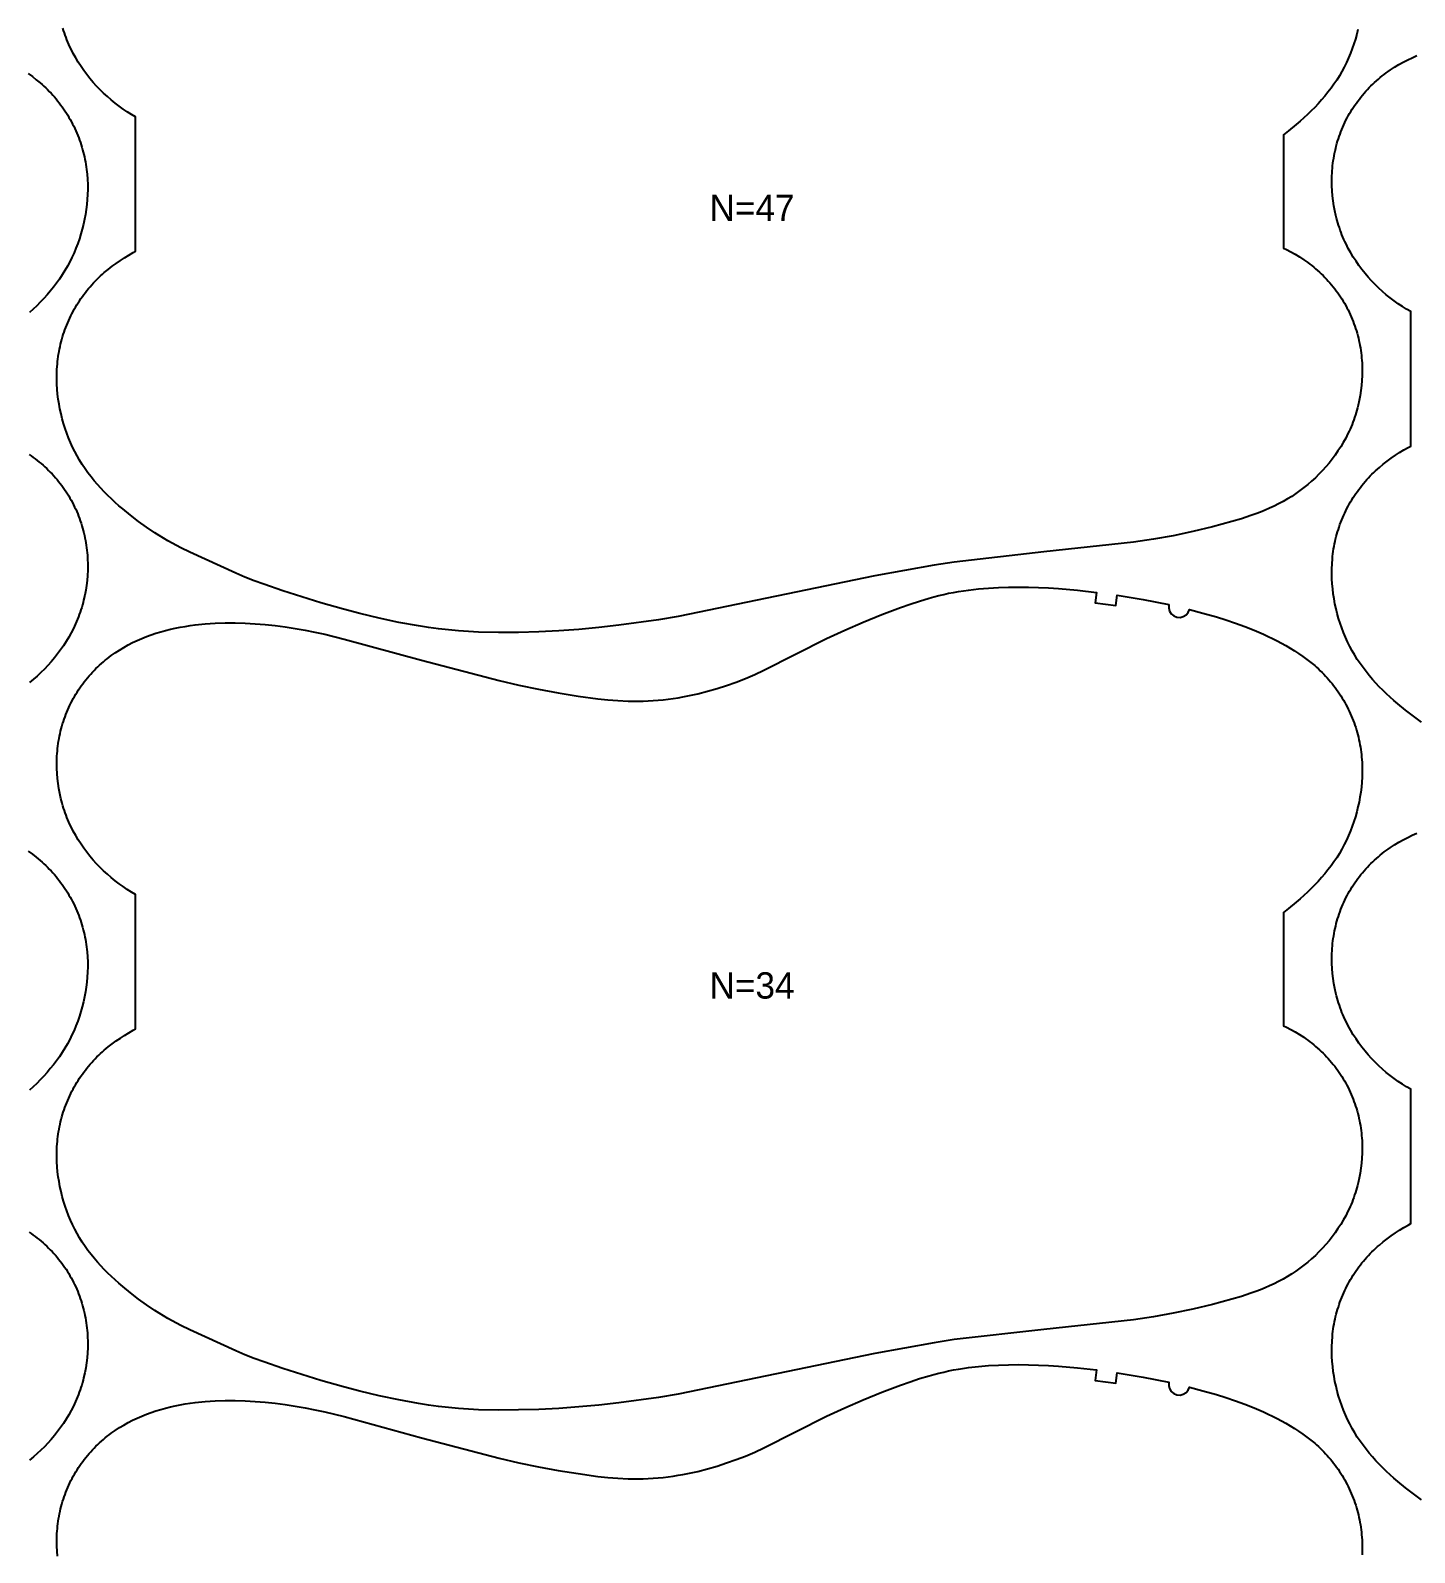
# Model space of a CAD drawing. Header units: inches. Extents: x 0 to 1954, y 0 to 1079.
# Drawn here: x 237.3 to 500.4, y 599.6 to 888.9 of the extents above; entities that cross this region are included whole.
import ezdxf

# ---------------------------------------------------------------- set-up
doc = ezdxf.new("R2010")
doc.units = ezdxf.units.IN

msp = doc.modelspace()

# ---------------------------------------------------------------- linework, layer by layer
at = {"layer": '1'}
for points in [[(489.6792, 889.1211), (489.4475, 888.1953), (489.188, 887.2765), (488.9012, 886.3656), (488.5875, 885.4634), (488.247, 884.571), (487.8795, 883.6894), (487.4851, 882.8199), (487.0637, 881.9637), (486.6153, 881.1218), (486.1398, 880.2955), (485.6372, 879.486), (485.1078, 878.694), (484.5529, 877.9196), (483.9743, 877.1622), (483.3734, 876.4216), (482.7521, 875.6972), (482.1119, 874.9889), (481.4545, 874.2961), (480.7816, 873.6185), (480.0947, 872.9557), (479.3947, 872.3071), (478.6822, 871.6724), (477.9581, 871.0509), (476.4778, 869.8458), (475.4894, 869.0919), (475.4894, 847.5475), (476.0608, 847.2737), (476.9074, 846.8338), (477.7394, 846.3661), (478.5554, 845.8706), (479.354, 845.3476), (479.7463, 845.0759), (480.1339, 844.7974), (480.5164, 844.5121), (480.8937, 844.22), (481.2656, 843.9213), (481.632, 843.6159), (481.9928, 843.3038), (482.3476, 842.9851), (482.6964, 842.6599), (483.039, 842.328), (483.3752, 841.9896), (483.7049, 841.6448), (484.028, 841.2938), (484.3444, 840.9366), (484.6539, 840.5735), (484.9564, 840.2045), (485.2518, 839.8297), (485.54, 839.4494), (485.8209, 839.0637), (486.0943, 838.6727), (486.3601, 838.2765), (486.6183, 837.8752), (486.8686, 837.4691), (487.111, 837.0582), (487.3454, 836.6428), (487.5716, 836.2228), (487.7895, 835.7985), (487.9991, 835.3701), (488.2004, 834.9377), (488.3933, 834.5014), (488.5778, 834.0615), (488.754, 833.6182), (488.9217, 833.1716), (489.081, 832.7218), (489.2318, 832.2692), (489.3742, 831.8137), (489.508, 831.3557), (489.6333, 830.8952), (489.7501, 830.4326), (489.8583, 829.9678), (489.958, 829.5012), (490.049, 829.0328), (490.1314, 828.5629), (490.2051, 828.0917), (490.2704, 827.6191), (490.327, 827.1455), (490.3752, 826.6709), (490.4149, 826.1955), (490.4461, 825.7195), (490.4689, 825.2429), (490.4834, 824.766), (490.4894, 824.2889), (490.4766, 823.3345), (490.4307, 822.381), (490.3519, 821.4296), (490.2406, 820.4814), (490.0966, 819.5376), (489.9202, 818.5996), (489.7113, 817.6683), (489.5947, 817.2057), (489.4699, 816.7452), (489.3371, 816.2871), (489.1962, 815.8314), (489.0472, 815.3784), (488.8902, 814.9282), (488.725, 814.4809), (488.5518, 814.0367), (488.3706, 813.5957), (488.1814, 813.1581), (487.9844, 812.7238), (487.7797, 812.2932), (487.3477, 811.4427), (486.8864, 810.6075), (486.3969, 809.7882), (485.8801, 808.9856), (485.3369, 808.2005), (484.7685, 807.4335), (484.1758, 806.6855), (483.5594, 805.9569), (482.9203, 805.2484), (482.259, 804.5605), (481.5764, 803.8939), (480.8731, 803.249), (480.1499, 802.6264), (479.4076, 802.0267), (478.6468, 801.4505), (477.8686, 800.8979), (477.0739, 800.3692), (476.2636, 799.8647), (475.4386, 799.3846), (474.6001, 798.9291), (473.7488, 798.4984), (472.8858, 798.0928), (472.0121, 797.7121), (471.1287, 797.3544), (470.2368, 797.0174), (469.3376, 796.6989), (467.5218, 796.1079), (465.6906, 795.5632), (462.0059, 794.5632), (458.2956, 793.6718), (454.5597, 792.8886), (450.801, 792.2236), (447.0237, 791.6798), (429.9483, 789.8216), (412.882, 787.882), (409.1112, 787.2941), (397.8452, 785.2457), (360.4626, 777.5301), (356.6968, 776.9084), (349.1344, 775.8632), (345.3416, 775.4356), (341.5404, 775.0897), (337.7327, 774.8236), (333.9207, 774.6327), (330.1054, 774.5181), (326.288, 774.488), (322.4723, 774.5729), (320.5664, 774.669), (318.6629, 774.8037), (316.7626, 774.9776), (314.8664, 775.1914), (312.9751, 775.4454), (311.089, 775.7369), (307.3332, 776.4193), (303.6, 777.2142), (299.8883, 778.1042), (296.8075, 778.9095), (292.5272, 780.1244), (285.2492, 782.4277), (281.6393, 783.6718), (279.8488, 784.3317), (278.0726, 785.0272), (276.3131, 785.7628), (267.63, 789.7278), (265.919, 790.5721), (264.2338, 791.464), (263.4036, 791.9325), (262.5821, 792.4164), (260.9647, 793.4278), (259.3808, 794.4927), (257.8297, 795.6061), (256.3116, 796.7641), (254.8313, 797.9692), (254.1072, 798.5907), (253.3948, 799.2254), (252.6947, 799.874), (252.0078, 800.5368), (251.3349, 801.2144), (250.6775, 801.9072), (250.0373, 802.6155), (249.416, 803.3399), (248.8152, 804.0805), (248.2365, 804.8379), (247.6816, 805.6123), (247.1522, 806.4043), (246.6496, 807.2138), (246.1742, 808.0401), (245.7257, 808.882), (245.3043, 809.7382), (244.9099, 810.6077), (244.5425, 811.4893), (244.2019, 812.3817), (243.8882, 813.2839), (243.6015, 814.1948), (243.342, 815.1136), (243.1102, 816.0394), (242.9065, 816.9717), (242.7315, 817.9095), (242.5854, 818.8522), (242.4688, 819.7991), (242.382, 820.7493), (242.3256, 821.7021), (242.3, 822.6564), (242.3058, 823.6109), (242.3436, 824.5645), (242.414, 825.516), (242.4615, 825.9906), (242.5174, 826.4642), (242.5817, 826.9367), (242.6544, 827.4079), (242.7358, 827.8777), (242.8257, 828.3459), (242.9243, 828.8124), (243.0315, 829.277), (243.1473, 829.7396), (243.2716, 830.2), (243.4043, 830.6582), (243.5455, 831.1138), (243.6949, 831.5669), (243.8526, 832.0172), (244.0185, 832.4646), (244.1925, 832.9089), (244.3747, 833.3501), (244.5648, 833.7879), (244.7629, 834.2222), (244.9689, 834.6528), (245.1827, 835.0797), (245.4043, 835.5026), (245.6336, 835.9215), (245.8705, 836.3361), (246.115, 836.7463), (246.3669, 837.1519), (246.6262, 837.5528), (246.8928, 837.9489), (247.1666, 838.3399), (247.4475, 838.7257), (247.7355, 839.1062), (248.0305, 839.4812), (248.3323, 839.8505), (248.6409, 840.2141), (248.9563, 840.5716), (249.2782, 840.923), (249.6067, 841.2681), (249.9417, 841.6068), (250.283, 841.939), (250.6305, 842.2646), (250.9838, 842.5839), (251.3429, 842.897), (252.0769, 843.5051), (252.8306, 844.0898), (253.6022, 844.6521), (254.3897, 845.1932), (255.1911, 845.7141), (256.0045, 846.2156), (256.8282, 846.6989), (257.3, 846.9625), (257.3, 872.4958), (256.5259, 872.9464), (255.7156, 873.4509), (254.9208, 873.9796), (254.1426, 874.5322), (253.3818, 875.1084), (252.6395, 875.7081), (251.9163, 876.3307), (251.213, 876.9756), (250.5304, 877.6422), (249.8691, 878.3301), (249.23, 879.0386), (248.6137, 879.7672), (248.0209, 880.5152), (247.4525, 881.2822), (246.9094, 882.0673), (246.3925, 882.8699), (245.903, 883.6892), (245.4417, 884.5244), (245.0098, 885.3749), (244.8051, 885.8055), (244.608, 886.2398), (244.4189, 886.6774), (244.2376, 887.1184), (244.0644, 887.5626), (243.8992, 888.0099), (243.7422, 888.4601), (243.5932, 888.9131), (243.4523, 889.3688)], [(501.7808, 757.4647), (500.2297, 758.5781), (498.7116, 759.7361), (497.2313, 760.9412), (496.5072, 761.5627), (495.7948, 762.1974), (495.0947, 762.846), (494.4078, 763.5088), (493.7349, 764.1864), (493.0775, 764.8792), (492.4373, 765.5875), (491.816, 766.3119), (491.2152, 767.0525), (490.6365, 767.8099), (490.0816, 768.5843), (489.5522, 769.3763), (489.0496, 770.1858), (488.5742, 771.0121), (488.1257, 771.854), (487.7043, 772.7102), (487.3099, 773.5797), (486.9425, 774.4613), (486.6019, 775.3537), (486.2882, 776.2559), (486.0015, 777.1668), (485.742, 778.0856), (485.5102, 779.0114), (485.3065, 779.9437), (485.1315, 780.8815), (484.9854, 781.8242), (484.8688, 782.7711), (484.782, 783.7213), (484.7256, 784.6741), (484.7, 785.6284), (484.7058, 786.5829), (484.7436, 787.5365), (484.814, 788.488), (484.8615, 788.9626), (484.9174, 789.4362), (484.9817, 789.9087), (485.0544, 790.3799), (485.1358, 790.8497), (485.2257, 791.3179), (485.3243, 791.7844), (485.4315, 792.249), (485.5473, 792.7116), (485.6716, 793.172), (485.8043, 793.6302), (485.9455, 794.0858), (486.0949, 794.5389), (486.2526, 794.9892), (486.4185, 795.4366), (486.5925, 795.8809), (486.7747, 796.3221), (486.9648, 796.7599), (487.1629, 797.1942), (487.3689, 797.6248), (487.5827, 798.0517), (487.8043, 798.4746), (488.0336, 798.8935), (488.2705, 799.3081), (488.515, 799.7183), (488.7669, 800.1239), (489.0262, 800.5248), (489.2928, 800.9209), (489.5666, 801.3119), (489.8475, 801.6977), (490.1355, 802.0782), (490.4305, 802.4532), (490.7323, 802.8225), (491.0409, 803.1861), (491.3563, 803.5436), (491.6782, 803.895), (492.0067, 804.2401), (492.3417, 804.5788), (492.683, 804.911), (493.0305, 805.2366), (493.3838, 805.5559), (493.7429, 805.869), (494.4769, 806.4771), (495.2306, 807.0618), (496.0022, 807.6241), (496.7897, 808.1652), (497.5911, 808.6861), (498.4045, 809.1876), (499.2282, 809.6709), (499.7, 809.9345), (499.7, 835.4678), (498.9259, 835.9184), (498.1156, 836.4229), (497.3208, 836.9516), (496.5426, 837.5042), (495.7818, 838.0804), (495.0395, 838.6801), (494.3163, 839.3027), (493.613, 839.9476), (492.9304, 840.6142), (492.2691, 841.3021), (491.63, 842.0106), (491.0137, 842.7392), (490.4209, 843.4872), (489.8525, 844.2542), (489.3094, 845.0393), (488.7925, 845.8419), (488.303, 846.6612), (487.8417, 847.4964), (487.4098, 848.3469), (487.2051, 848.7775), (487.008, 849.2118), (486.8189, 849.6494), (486.6376, 850.0904), (486.4644, 850.5346), (486.2992, 850.9819), (486.1422, 851.4321), (485.9932, 851.8851), (485.8523, 852.3408), (485.7195, 852.7989), (485.5948, 853.2594), (485.4781, 853.722), (485.2692, 854.6533), (485.0928, 855.5913), (484.9489, 856.5351), (484.8375, 857.4833), (484.7587, 858.4347), (484.7128, 859.3882), (484.7, 860.3426), (484.7061, 860.8197), (484.7205, 861.2966), (484.7433, 861.7732), (484.7745, 862.2492), (484.8142, 862.7246), (484.8624, 863.1992), (484.9191, 863.6728), (484.9843, 864.1454), (485.0581, 864.6166), (485.1405, 865.0865), (485.2315, 865.5549), (485.3311, 866.0215), (485.4393, 866.4863), (485.5561, 866.9489), (485.6814, 867.4094), (485.8152, 867.8674), (485.9576, 868.3229), (486.1084, 868.7755), (486.2677, 869.2253), (486.4354, 869.6719), (486.6116, 870.1152), (486.7961, 870.5551), (486.9891, 870.9914), (487.1903, 871.4238), (487.3999, 871.8522), (487.6178, 872.2765), (487.844, 872.6965), (488.0784, 873.1119), (488.3208, 873.5228), (488.5711, 873.9289), (488.8293, 874.3301), (489.0951, 874.7264), (489.3685, 875.1174), (489.6494, 875.5031), (489.9376, 875.8834), (490.233, 876.2582), (490.5355, 876.6272), (490.845, 876.9903), (491.1614, 877.3475), (491.4845, 877.6985), (491.8142, 878.0433), (492.1504, 878.3817), (492.493, 878.7136), (492.8418, 879.0388), (493.1967, 879.3575), (493.5574, 879.6696), (493.9238, 879.975), (494.2957, 880.2737), (494.6731, 880.5658), (495.0556, 880.8511), (495.4431, 881.1296), (495.8354, 881.4013), (496.6341, 881.9243), (497.45, 882.4198), (498.282, 882.8875), (499.1287, 883.3274), (499.9889, 883.7397), (500.8617, 884.1246)], [(236.8872, 880.7058), (237.6588, 880.1435), (238.4125, 879.5588), (239.1466, 878.9507), (239.5056, 878.6376), (239.8589, 878.3183), (240.2064, 877.9927), (240.5477, 877.6605), (240.8827, 877.3218), (241.2112, 876.9767), (241.5332, 876.6253), (241.8485, 876.2678), (242.1571, 875.9042), (242.4589, 875.5349), (242.7539, 875.1599), (243.0419, 874.7794), (243.3228, 874.3936), (243.5966, 874.0026), (243.8632, 873.6065), (244.1225, 873.2056), (244.3745, 872.8), (244.6189, 872.3898), (244.8559, 871.9752), (245.0852, 871.5563), (245.3067, 871.1334), (245.5206, 870.7065), (245.7265, 870.2759), (245.9246, 869.8416), (246.1148, 869.4038), (246.2969, 868.9626), (246.4709, 868.5183), (246.6368, 868.0709), (246.7945, 867.6206), (246.944, 867.1675), (247.0851, 866.7119), (247.2178, 866.2537), (247.3421, 865.7933), (247.4579, 865.3307), (247.5651, 864.8661), (247.6637, 864.3996), (247.7537, 863.9314), (247.835, 863.4616), (247.9077, 862.9904), (247.972, 862.5179), (248.0279, 862.0443), (248.0754, 861.5697), (248.1458, 860.6182), (248.1836, 859.6646), (248.1894, 858.7101), (248.1638, 857.7558), (248.1074, 856.803), (248.0206, 855.8528), (247.904, 854.9059), (247.7579, 853.9632), (247.5829, 853.0254), (247.3792, 852.0931), (247.1475, 851.1673), (246.888, 850.2485), (246.6012, 849.3376), (246.2875, 848.4354), (245.947, 847.543), (245.5795, 846.6614), (245.1851, 845.7919), (244.7637, 844.9357), (244.3153, 844.0938), (243.8398, 843.2675), (243.3372, 842.458), (242.8078, 841.666), (242.2529, 840.8916), (241.6743, 840.1342), (241.0734, 839.3936), (240.4521, 838.6692), (239.8119, 837.9609), (239.1545, 837.2681), (238.4816, 836.5905), (237.7947, 835.9277), (237.0947, 835.2791)], [(237.054, 808.3196), (237.4463, 808.0479), (237.8339, 807.7694), (238.2164, 807.4841), (238.5937, 807.192), (238.9656, 806.8933), (239.332, 806.5879), (239.6928, 806.2758), (240.0476, 805.9571), (240.3964, 805.6319), (240.739, 805.3), (241.0752, 804.9616), (241.4049, 804.6168), (241.728, 804.2658), (242.0444, 803.9086), (242.3539, 803.5455), (242.6564, 803.1765), (242.9518, 802.8017), (243.24, 802.4214), (243.5209, 802.0357), (243.7943, 801.6447), (244.0601, 801.2485), (244.3183, 800.8472), (244.5686, 800.4411), (244.811, 800.0302), (245.0454, 799.6148), (245.2716, 799.1948), (245.4895, 798.7705), (245.6991, 798.3421), (245.9004, 797.9097), (246.0933, 797.4734), (246.2778, 797.0335), (246.454, 796.5902), (246.6217, 796.1436), (246.781, 795.6938), (246.9318, 795.2412), (247.0742, 794.7857), (247.208, 794.3277), (247.3333, 793.8672), (247.4501, 793.4046), (247.5583, 792.9398), (247.658, 792.4732), (247.749, 792.0048), (247.8314, 791.5349), (247.9051, 791.0637), (247.9704, 790.5911), (248.027, 790.1175), (248.0752, 789.6429), (248.1149, 789.1675), (248.1461, 788.6915), (248.1689, 788.2149), (248.1834, 787.738), (248.1894, 787.2609), (248.1766, 786.3065), (248.1307, 785.353), (248.0519, 784.4016), (247.9406, 783.4534), (247.7966, 782.5096), (247.6202, 781.5716), (247.4113, 780.6403), (247.2947, 780.1777), (247.1699, 779.7172), (247.0371, 779.2591), (246.8962, 778.8034), (246.7472, 778.3504), (246.5902, 777.9002), (246.425, 777.4529), (246.2518, 777.0087), (246.0706, 776.5677), (245.8814, 776.1301), (245.6844, 775.6958), (245.4797, 775.2652), (245.0477, 774.4147), (244.5864, 773.5795), (244.0969, 772.7602), (243.5801, 771.9576), (243.0369, 771.1725), (242.4685, 770.4055), (241.8758, 769.6575), (241.2594, 768.9289), (240.6203, 768.2204), (239.959, 767.5325), (239.2764, 766.8659), (238.5731, 766.221), (237.8499, 765.5984), (237.1076, 764.9987)], [(501.7808, 609.6727), (500.2297, 610.7861), (498.7116, 611.9441), (497.2313, 613.1492), (496.5072, 613.7707), (495.7948, 614.4054), (495.0947, 615.054), (494.4078, 615.7168), (493.7349, 616.3944), (493.0775, 617.0872), (492.4373, 617.7955), (491.816, 618.5199), (491.2152, 619.2605), (490.6365, 620.0179), (490.0816, 620.7923), (489.5522, 621.5843), (489.0496, 622.3938), (488.5742, 623.2201), (488.1257, 624.062), (487.7043, 624.9182), (487.3099, 625.7877), (486.9425, 626.6693), (486.6019, 627.5617), (486.2882, 628.4639), (486.0015, 629.3748), (485.742, 630.2936), (485.5102, 631.2194), (485.3065, 632.1517), (485.1315, 633.0895), (484.9854, 634.0322), (484.8688, 634.9791), (484.782, 635.9293), (484.7256, 636.8821), (484.7, 637.8364), (484.7058, 638.7909), (484.7436, 639.7445), (484.814, 640.696), (484.8615, 641.1706), (484.9174, 641.6442), (484.9817, 642.1167), (485.0544, 642.5879), (485.1358, 643.0577), (485.2257, 643.5259), (485.3243, 643.9924), (485.4315, 644.457), (485.5473, 644.9196), (485.6716, 645.38), (485.8043, 645.8382), (485.9455, 646.2938), (486.0949, 646.7469), (486.2526, 647.1972), (486.4185, 647.6446), (486.5925, 648.0889), (486.7747, 648.5301), (486.9648, 648.9679), (487.1629, 649.4022), (487.3689, 649.8328), (487.5827, 650.2597), (487.8043, 650.6826), (488.0336, 651.1015), (488.2705, 651.5161), (488.515, 651.9263), (488.7669, 652.3319), (489.0262, 652.7328), (489.2928, 653.1289), (489.5666, 653.5199), (489.8475, 653.9057), (490.1355, 654.2862), (490.4305, 654.6612), (490.7323, 655.0305), (491.0409, 655.3941), (491.3563, 655.7516), (491.6782, 656.103), (492.0067, 656.4481), (492.3417, 656.7868), (492.683, 657.119), (493.0305, 657.4446), (493.3838, 657.7639), (493.7429, 658.077), (494.4769, 658.6851), (495.2306, 659.2698), (496.0022, 659.8321), (496.7897, 660.3732), (497.5911, 660.8941), (498.4045, 661.3956), (499.2282, 661.8789), (499.7, 662.1425), (499.7, 687.6758), (498.9259, 688.1264), (498.1156, 688.6309), (497.3208, 689.1596), (496.5426, 689.7122), (495.7818, 690.2884), (495.0395, 690.8881), (494.3163, 691.5107), (493.613, 692.1556), (492.9304, 692.8222), (492.2691, 693.5101), (491.63, 694.2186), (491.0137, 694.9472), (490.4209, 695.6952), (489.8525, 696.4622), (489.3094, 697.2473), (488.7925, 698.0499), (488.303, 698.8692), (487.8417, 699.7044), (487.4098, 700.5549), (487.2051, 700.9855), (487.008, 701.4198), (486.8189, 701.8574), (486.6376, 702.2984), (486.4644, 702.7426), (486.2992, 703.1899), (486.1422, 703.6401), (485.9932, 704.0931), (485.8523, 704.5488), (485.7195, 705.0069), (485.5948, 705.4674), (485.4781, 705.93), (485.2692, 706.8613), (485.0928, 707.7993), (484.9489, 708.7431), (484.8375, 709.6913), (484.7587, 710.6427), (484.7128, 711.5962), (484.7, 712.5506), (484.7061, 713.0277), (484.7205, 713.5046), (484.7433, 713.9812), (484.7745, 714.4572), (484.8142, 714.9326), (484.8624, 715.4072), (484.9191, 715.8808), (484.9843, 716.3534), (485.0581, 716.8246), (485.1405, 717.2945), (485.2315, 717.7629), (485.3311, 718.2295), (485.4393, 718.6943), (485.5561, 719.1569), (485.6814, 719.6174), (485.8152, 720.0754), (485.9576, 720.5309), (486.1084, 720.9835), (486.2677, 721.4333), (486.4354, 721.8799), (486.6116, 722.3232), (486.7961, 722.7631), (486.9891, 723.1994), (487.1903, 723.6318), (487.3999, 724.0602), (487.6178, 724.4845), (487.844, 724.9045), (488.0784, 725.3199), (488.3208, 725.7308), (488.5711, 726.1369), (488.8293, 726.5381), (489.0951, 726.9344), (489.3685, 727.3254), (489.6494, 727.7111), (489.9376, 728.0914), (490.233, 728.4662), (490.5355, 728.8352), (490.845, 729.1983), (491.1614, 729.5555), (491.4845, 729.9065), (491.8142, 730.2513), (492.1504, 730.5897), (492.493, 730.9216), (492.8418, 731.2468), (493.1967, 731.5655), (493.5574, 731.8776), (493.9238, 732.183), (494.2957, 732.4817), (494.6731, 732.7738), (495.0556, 733.0591), (495.4431, 733.3376), (495.8354, 733.6093), (496.6341, 734.1323), (497.45, 734.6278), (498.282, 735.0955), (499.1287, 735.5354), (499.9889, 735.9477), (500.8617, 736.3326)], [(236.8872, 732.9138), (237.6588, 732.3515), (238.4125, 731.7668), (239.1466, 731.1587), (239.5056, 730.8456), (239.8589, 730.5263), (240.2064, 730.2007), (240.5477, 729.8685), (240.8827, 729.5298), (241.2112, 729.1847), (241.5332, 728.8333), (241.8485, 728.4758), (242.1571, 728.1122), (242.4589, 727.7429), (242.7539, 727.3679), (243.0419, 726.9874), (243.3228, 726.6016), (243.5966, 726.2106), (243.8632, 725.8145), (244.1225, 725.4136), (244.3745, 725.008), (244.6189, 724.5978), (244.8559, 724.1832), (245.0852, 723.7643), (245.3067, 723.3414), (245.5206, 722.9145), (245.7265, 722.4839), (245.9246, 722.0496), (246.1148, 721.6118), (246.2969, 721.1706), (246.4709, 720.7263), (246.6368, 720.2789), (246.7945, 719.8286), (246.944, 719.3755), (247.0851, 718.9199), (247.2178, 718.4617), (247.3421, 718.0013), (247.4579, 717.5387), (247.5651, 717.0741), (247.6637, 716.6076), (247.7537, 716.1394), (247.835, 715.6696), (247.9077, 715.1984), (247.972, 714.7259), (248.0279, 714.2523), (248.0754, 713.7777), (248.1458, 712.8262), (248.1836, 711.8726), (248.1894, 710.9181), (248.1638, 709.9638), (248.1074, 709.011), (248.0206, 708.0608), (247.904, 707.1139), (247.7579, 706.1712), (247.5829, 705.2334), (247.3792, 704.3011), (247.1475, 703.3753), (246.888, 702.4565), (246.6012, 701.5456), (246.2875, 700.6434), (245.947, 699.751), (245.5795, 698.8694), (245.1851, 697.9999), (244.7637, 697.1437), (244.3153, 696.3018), (243.8398, 695.4755), (243.3372, 694.666), (242.8078, 693.874), (242.2529, 693.0996), (241.6743, 692.3422), (241.0734, 691.6016), (240.4521, 690.8772), (239.8119, 690.1689), (239.1545, 689.4761), (238.4816, 688.7985), (237.7947, 688.1357), (237.0947, 687.4871)], [(237.054, 660.5276), (237.4463, 660.2559), (237.8339, 659.9774), (238.2164, 659.6921), (238.5937, 659.4), (238.9656, 659.1013), (239.332, 658.7959), (239.6928, 658.4838), (240.0476, 658.1651), (240.3964, 657.8399), (240.739, 657.508), (241.0752, 657.1696), (241.4049, 656.8248), (241.728, 656.4738), (242.0444, 656.1166), (242.3539, 655.7535), (242.6564, 655.3845), (242.9518, 655.0097), (243.24, 654.6294), (243.5209, 654.2437), (243.7943, 653.8527), (244.0601, 653.4565), (244.3183, 653.0552), (244.5686, 652.6491), (244.811, 652.2382), (245.0454, 651.8228), (245.2716, 651.4028), (245.4895, 650.9785), (245.6991, 650.5501), (245.9004, 650.1177), (246.0933, 649.6814), (246.2778, 649.2415), (246.454, 648.7982), (246.6217, 648.3516), (246.781, 647.9018), (246.9318, 647.4492), (247.0742, 646.9937), (247.208, 646.5357), (247.3333, 646.0752), (247.4501, 645.6126), (247.5583, 645.1478), (247.658, 644.6812), (247.749, 644.2128), (247.8314, 643.7429), (247.9051, 643.2717), (247.9704, 642.7991), (248.027, 642.3255), (248.0752, 641.8509), (248.1149, 641.3755), (248.1461, 640.8995), (248.1689, 640.4229), (248.1834, 639.946), (248.1894, 639.4689), (248.1766, 638.5145), (248.1307, 637.561), (248.0519, 636.6096), (247.9406, 635.6614), (247.7966, 634.7176), (247.6202, 633.7796), (247.4113, 632.8483), (247.2947, 632.3857), (247.1699, 631.9252), (247.0371, 631.4671), (246.8962, 631.0114), (246.7472, 630.5584), (246.5902, 630.1082), (246.425, 629.6609), (246.2518, 629.2167), (246.0706, 628.7757), (245.8814, 628.3381), (245.6844, 627.9038), (245.4797, 627.4732), (245.0477, 626.6227), (244.5864, 625.7875), (244.0969, 624.9682), (243.5801, 624.1656), (243.0369, 623.3805), (242.4685, 622.6135), (241.8758, 621.8655), (241.2594, 621.1369), (240.6203, 620.4284), (239.959, 619.7405), (239.2764, 619.0739), (238.5731, 618.429), (237.8499, 617.8064), (237.1076, 617.2067)], [(242.4375, 598.9273), (242.3587, 599.8787), (242.3128, 600.8322), (242.3, 601.7866), (242.3061, 602.2637), (242.3205, 602.7406), (242.3433, 603.2172), (242.3745, 603.6932), (242.4142, 604.1686), (242.4624, 604.6432), (242.5191, 605.1168), (242.5843, 605.5894), (242.6581, 606.0606), (242.7405, 606.5305), (242.8315, 606.9989), (242.9311, 607.4655), (243.0393, 607.9303), (243.1561, 608.3929), (243.2814, 608.8534), (243.4152, 609.3114), (243.5576, 609.7669), (243.7084, 610.2195), (243.8677, 610.6693), (244.0354, 611.1159), (244.2116, 611.5592), (244.3961, 611.9991), (244.5891, 612.4354), (244.7903, 612.8678), (244.9999, 613.2962), (245.2178, 613.7205), (245.444, 614.1405), (245.6784, 614.5559), (245.9208, 614.9668), (246.1711, 615.3729), (246.4293, 615.7741), (246.6951, 616.1704), (246.9685, 616.5614), (247.2494, 616.9471), (247.5376, 617.3274), (247.833, 617.7022), (248.1355, 618.0712), (248.445, 618.4343), (248.7614, 618.7915), (249.0845, 619.1425), (249.4142, 619.4873), (249.7504, 619.8257), (250.093, 620.1576), (250.4418, 620.4828), (250.7967, 620.8015), (251.1574, 621.1136), (251.5238, 621.419), (251.8957, 621.7177), (252.2731, 622.0098), (252.6556, 622.2951), (253.0431, 622.5736), (253.4354, 622.8453), (254.2341, 623.3683), (255.05, 623.8638), (255.882, 624.3315), (256.7287, 624.7714), (257.5889, 625.1837), (258.4617, 625.5686), (259.346, 625.9266), (260.2407, 626.2578), (261.1448, 626.5627), (262.0572, 626.8416), (262.9769, 627.0948), (263.903, 627.3227), (264.8346, 627.5265), (265.7711, 627.7074), (266.7118, 627.8669), (267.6562, 628.006), (268.6035, 628.1262), (270.5042, 628.3148), (272.4092, 628.4414), (274.3165, 628.5086), (276.2246, 628.5174), (278.1318, 628.4691), (280.0368, 628.3652), (281.9388, 628.2095), (283.8367, 628.0063), (285.7299, 627.76), (287.6175, 627.4742), (289.4985, 627.1489), (291.3717, 626.7833), (293.2361, 626.3769), (296.939, 625.4539), (311.6666, 621.4271), (326.4332, 617.5453), (330.1564, 616.704), (333.8957, 615.9374), (337.6488, 615.2422), (341.4144, 614.6209), (345.1967, 614.1081), (347.0955, 613.9065), (348.9984, 613.7534), (350.9041, 613.6595), (351.8576, 613.638), (352.8112, 613.6354), (353.7647, 613.6526), (354.7179, 613.6895), (355.6703, 613.7458), (356.6215, 613.8212), (357.5712, 613.9152), (358.519, 614.0274), (359.4645, 614.1576), (360.4074, 614.3053), (361.3472, 614.4702), (362.2839, 614.6517), (364.1472, 615.0629), (365.9963, 615.5351), (367.8303, 616.0643), (369.6481, 616.6476), (371.4476, 617.2844), (373.2267, 617.9749), (374.9832, 618.7195), (376.7164, 619.5161), (388.631, 625.5596), (392.0963, 627.1591), (395.6038, 628.6655), (399.1419, 630.0964), (402.7131, 631.4446), (404.5133, 632.0816), (406.3255, 632.6822), (408.1521, 633.2336), (409.0715, 633.4871), (409.9953, 633.7235), (410.9237, 633.9418), (411.8563, 634.142), (412.7929, 634.3247), (413.7328, 634.4902), (415.6211, 634.7717), (417.5176, 634.9904), (419.4193, 635.1503), (421.3245, 635.2574), (423.2321, 635.3179), (425.1408, 635.338), (427.0494, 635.323), (428.9573, 635.2731), (430.8637, 635.1877), (432.768, 635.066), (436.3606, 634.7417), (439.9446, 634.3242), (439.6947, 632.3399), (443.6218, 631.8105), (443.9088, 633.7898), (448.836, 632.9452), (453.7463, 632.0076), (453.7463, 632.0076), (453.703, 631.3866), (453.8529, 630.7823), (454.1812, 630.2534), (454.6563, 629.8511), (455.2321, 629.6143), (455.8528, 629.5661), (456.4583, 629.7111), (456.9898, 630.0352), (457.3959, 630.5071), (457.6372, 631.081), (460.207, 630.3945), (462.761, 629.6497), (464.5823, 629.0777), (466.3914, 628.4686), (468.1848, 627.8165), (469.959, 627.1151), (471.7105, 626.3587), (472.5764, 625.9583), (473.4349, 625.5425), (474.2856, 625.1106), (475.1279, 624.6622), (475.9612, 624.1966), (476.7849, 623.7133), (477.5984, 623.2118), (478.3998, 622.6909), (479.1872, 622.1498), (479.9588, 621.5875), (480.7125, 621.0028), (481.4466, 620.3947), (481.8056, 620.0816), (482.1589, 619.7623), (482.5064, 619.4367), (482.8477, 619.1045), (483.1827, 618.7658), (483.5112, 618.4207), (483.8332, 618.0693), (484.1485, 617.7118), (484.4571, 617.3482), (484.7589, 616.9789), (485.0539, 616.6039), (485.3419, 616.2234), (485.6228, 615.8376), (485.8966, 615.4466), (486.1632, 615.0505), (486.4225, 614.6496), (486.6745, 614.244), (486.9189, 613.8338), (487.1559, 613.4192), (487.3852, 613.0003), (487.6067, 612.5774), (487.8206, 612.1505), (488.0265, 611.7199), (488.2246, 611.2856), (488.4148, 610.8478), (488.5969, 610.4066), (488.7709, 609.9623), (488.9368, 609.5149), (489.0945, 609.0646), (489.244, 608.6115), (489.3851, 608.1559), (489.5178, 607.6977), (489.6421, 607.2373), (489.7579, 606.7747), (489.8651, 606.3101), (489.9637, 605.8436), (490.0537, 605.3754), (490.135, 604.9056), (490.2077, 604.4344), (490.272, 603.9619), (490.3279, 603.4883), (490.3754, 603.0137), (490.4458, 602.0622), (490.4836, 601.1086), (490.4894, 600.1541), (490.4638, 599.1998)]]:
    msp.add_lwpolyline(points, dxfattribs=at)
msp.add_lwpolyline([(453.7463, 779.7996), (453.703, 779.1786), (453.8529, 778.5743), (454.1812, 778.0454), (454.6563, 777.6431), (455.2321, 777.4063), (455.8528, 777.3581), (456.4583, 777.5031), (456.9898, 777.8272), (457.3959, 778.2991), (457.6372, 778.873), (460.207, 778.1865), (462.761, 777.4417), (464.5823, 776.8697), (466.3914, 776.2606), (468.1848, 775.6085), (469.959, 774.9071), (471.7105, 774.1507), (472.5764, 773.7503), (473.4349, 773.3345), (474.2856, 772.9026), (475.1279, 772.4542), (475.9612, 771.9886), (476.7849, 771.5053), (477.5984, 771.0038), (478.3998, 770.4829), (479.1872, 769.9418), (479.9588, 769.3795), (480.7125, 768.7948), (481.4466, 768.1867), (481.8056, 767.8736), (482.1589, 767.5543), (482.5064, 767.2287), (482.8477, 766.8965), (483.1827, 766.5578), (483.5112, 766.2127), (483.8332, 765.8613), (484.1485, 765.5038), (484.4571, 765.1402), (484.7589, 764.7709), (485.0539, 764.3959), (485.3419, 764.0154), (485.6228, 763.6296), (485.8966, 763.2386), (486.1632, 762.8425), (486.4225, 762.4416), (486.6745, 762.036), (486.9189, 761.6258), (487.1559, 761.2112), (487.3852, 760.7923), (487.6067, 760.3694), (487.8206, 759.9425), (488.0265, 759.5119), (488.2246, 759.0776), (488.4148, 758.6398), (488.5969, 758.1986), (488.7709, 757.7543), (488.9368, 757.3069), (489.0945, 756.8566), (489.244, 756.4035), (489.3851, 755.9479), (489.5178, 755.4897), (489.6421, 755.0293), (489.7579, 754.5667), (489.8651, 754.1021), (489.9637, 753.6356), (490.0537, 753.1674), (490.135, 752.6976), (490.2077, 752.2264), (490.272, 751.7539), (490.3279, 751.2803), (490.3754, 750.8057), (490.4458, 749.8542), (490.4836, 748.9006), (490.4894, 747.9461), (490.4638, 746.9918), (490.4074, 746.039), (490.3206, 745.0888), (490.204, 744.1419), (490.0579, 743.1992), (489.8829, 742.2614), (489.6792, 741.3291), (489.4475, 740.4033), (489.188, 739.4845), (488.9012, 738.5736), (488.5875, 737.6714), (488.247, 736.779), (487.8795, 735.8974), (487.4851, 735.0279), (487.0637, 734.1717), (486.6153, 733.3298), (486.1398, 732.5035), (485.6372, 731.694), (485.1078, 730.902), (484.5529, 730.1276), (483.9743, 729.3702), (483.3734, 728.6296), (482.7521, 727.9052), (482.1119, 727.1969), (481.4545, 726.5041), (480.7816, 725.8265), (480.0947, 725.1637), (479.3947, 724.5151), (478.6822, 723.8804), (477.9581, 723.2589), (476.4778, 722.0538), (475.4894, 721.2999), (475.4894, 699.7555), (476.0608, 699.4817), (476.9074, 699.0418), (477.7394, 698.5741), (478.5554, 698.0786), (479.354, 697.5556), (479.7463, 697.2839), (480.1339, 697.0054), (480.5164, 696.7201), (480.8937, 696.428), (481.2656, 696.1293), (481.632, 695.8239), (481.9928, 695.5118), (482.3476, 695.1931), (482.6964, 694.8679), (483.039, 694.536), (483.3752, 694.1976), (483.7049, 693.8528), (484.028, 693.5018), (484.3444, 693.1446), (484.6539, 692.7815), (484.9564, 692.4125), (485.2518, 692.0377), (485.54, 691.6574), (485.8209, 691.2717), (486.0943, 690.8807), (486.3601, 690.4845), (486.6183, 690.0832), (486.8686, 689.6771), (487.111, 689.2662), (487.3454, 688.8508), (487.5716, 688.4308), (487.7895, 688.0065), (487.9991, 687.5781), (488.2004, 687.1457), (488.3933, 686.7094), (488.5778, 686.2695), (488.754, 685.8262), (488.9217, 685.3796), (489.081, 684.9298), (489.2318, 684.4772), (489.3742, 684.0217), (489.508, 683.5637), (489.6333, 683.1032), (489.7501, 682.6406), (489.8583, 682.1758), (489.958, 681.7092), (490.049, 681.2408), (490.1314, 680.7709), (490.2051, 680.2997), (490.2704, 679.8271), (490.327, 679.3535), (490.3752, 678.8789), (490.4149, 678.4035), (490.4461, 677.9275), (490.4689, 677.4509), (490.4834, 676.974), (490.4894, 676.4969), (490.4766, 675.5425), (490.4307, 674.589), (490.3519, 673.6376), (490.2406, 672.6894), (490.0966, 671.7456), (489.9202, 670.8076), (489.7113, 669.8763), (489.5947, 669.4137), (489.4699, 668.9532), (489.3371, 668.4951), (489.1962, 668.0394), (489.0472, 667.5864), (488.8902, 667.1362), (488.725, 666.6889), (488.5518, 666.2447), (488.3706, 665.8037), (488.1814, 665.3661), (487.9844, 664.9318), (487.7797, 664.5012), (487.3477, 663.6507), (486.8864, 662.8155), (486.3969, 661.9962), (485.8801, 661.1936), (485.3369, 660.4085), (484.7685, 659.6415), (484.1758, 658.8935), (483.5594, 658.1649), (482.9203, 657.4564), (482.259, 656.7685), (481.5764, 656.1019), (480.8731, 655.457), (480.1499, 654.8344), (479.4076, 654.2347), (478.6468, 653.6585), (477.8686, 653.1059), (477.0739, 652.5772), (476.2636, 652.0727), (475.4386, 651.5926), (474.6001, 651.1371), (473.7488, 650.7064), (472.8858, 650.3008), (472.0121, 649.9201), (471.1287, 649.5624), (470.2368, 649.2254), (469.3376, 648.9069), (467.5218, 648.3159), (465.6906, 647.7712), (462.0059, 646.7712), (458.2956, 645.8798), (454.5597, 645.0966), (450.801, 644.4316), (447.0237, 643.8878), (429.9483, 642.0296), (412.882, 640.09), (409.1112, 639.5021), (397.8452, 637.4537), (360.4626, 629.7381), (356.6968, 629.1164), (349.1344, 628.0712), (345.3416, 627.6436), (341.5404, 627.2977), (337.7327, 627.0316), (333.9207, 626.8407), (330.1054, 626.7261), (326.288, 626.696), (322.4723, 626.7809), (320.5664, 626.877), (318.6629, 627.0117), (316.7626, 627.1856), (314.8664, 627.3994), (312.9751, 627.6534), (311.089, 627.9449), (307.3332, 628.6273), (303.6, 629.4222), (299.8883, 630.3122), (296.8075, 631.1175), (292.5272, 632.3324), (285.2492, 634.6357), (281.6393, 635.8798), (279.8488, 636.5397), (278.0726, 637.2352), (276.3131, 637.9708), (267.63, 641.9358), (265.919, 642.7801), (264.2338, 643.672), (263.4036, 644.1405), (262.5821, 644.6244), (260.9647, 645.6358), (259.3808, 646.7007), (257.8297, 647.8141), (256.3116, 648.9721), (254.8313, 650.1772), (254.1072, 650.7987), (253.3948, 651.4334), (252.6947, 652.082), (252.0078, 652.7448), (251.3349, 653.4224), (250.6775, 654.1152), (250.0373, 654.8235), (249.416, 655.5479), (248.8152, 656.2885), (248.2365, 657.0459), (247.6816, 657.8203), (247.1522, 658.6123), (246.6496, 659.4218), (246.1742, 660.2481), (245.7257, 661.09), (245.3043, 661.9462), (244.9099, 662.8157), (244.5425, 663.6973), (244.2019, 664.5897), (243.8882, 665.4919), (243.6015, 666.4028), (243.342, 667.3216), (243.1102, 668.2474), (242.9065, 669.1797), (242.7315, 670.1175), (242.5854, 671.0602), (242.4688, 672.0071), (242.382, 672.9573), (242.3256, 673.9101), (242.3, 674.8644), (242.3058, 675.8189), (242.3436, 676.7725), (242.414, 677.724), (242.4615, 678.1986), (242.5174, 678.6722), (242.5817, 679.1447), (242.6544, 679.6159), (242.7358, 680.0857), (242.8257, 680.5539), (242.9243, 681.0204), (243.0315, 681.485), (243.1473, 681.9476), (243.2716, 682.408), (243.4043, 682.8662), (243.5455, 683.3218), (243.6949, 683.7749), (243.8526, 684.2252), (244.0185, 684.6726), (244.1925, 685.1169), (244.3747, 685.5581), (244.5648, 685.9959), (244.7629, 686.4302), (244.9689, 686.8608), (245.1827, 687.2877), (245.4043, 687.7106), (245.6336, 688.1295), (245.8705, 688.5441), (246.115, 688.9543), (246.3669, 689.3599), (246.6262, 689.7608), (246.8928, 690.1569), (247.1666, 690.5479), (247.4475, 690.9337), (247.7355, 691.3142), (248.0305, 691.6892), (248.3323, 692.0585), (248.6409, 692.4221), (248.9563, 692.7796), (249.2782, 693.131), (249.6067, 693.4761), (249.9417, 693.8148), (250.283, 694.147), (250.6305, 694.4726), (250.9838, 694.7919), (251.3429, 695.105), (252.0769, 695.7131), (252.8306, 696.2978), (253.6022, 696.8601), (254.3897, 697.4012), (255.1911, 697.9221), (256.0045, 698.4236), (256.8282, 698.9069), (257.3, 699.1705), (257.3, 724.7038), (256.5259, 725.1544), (255.7156, 725.6589), (254.9208, 726.1876), (254.1426, 726.7402), (253.3818, 727.3164), (252.6395, 727.9161), (251.9163, 728.5387), (251.213, 729.1836), (250.5304, 729.8502), (249.8691, 730.5381), (249.23, 731.2466), (248.6137, 731.9752), (248.0209, 732.7232), (247.4525, 733.4902), (246.9094, 734.2753), (246.3925, 735.0779), (245.903, 735.8972), (245.4417, 736.7324), (245.0098, 737.5829), (244.8051, 738.0135), (244.608, 738.4478), (244.4189, 738.8854), (244.2376, 739.3264), (244.0644, 739.7706), (243.8992, 740.2179), (243.7422, 740.6681), (243.5932, 741.1211), (243.4523, 741.5768), (243.3195, 742.0349), (243.1948, 742.4954), (243.0781, 742.958), (242.8692, 743.8893), (242.6928, 744.8273), (242.5489, 745.7711), (242.4375, 746.7193), (242.3587, 747.6707), (242.3128, 748.6242), (242.3, 749.5786), (242.3061, 750.0557), (242.3205, 750.5326), (242.3433, 751.0092), (242.3745, 751.4852), (242.4142, 751.9606), (242.4624, 752.4352), (242.5191, 752.9088), (242.5843, 753.3814), (242.6581, 753.8526), (242.7405, 754.3225), (242.8315, 754.7909), (242.9311, 755.2575), (243.0393, 755.7223), (243.1561, 756.1849), (243.2814, 756.6454), (243.4152, 757.1034), (243.5576, 757.5589), (243.7084, 758.0115), (243.8677, 758.4613), (244.0354, 758.9079), (244.2116, 759.3512), (244.3961, 759.7911), (244.5891, 760.2274), (244.7903, 760.6598), (244.9999, 761.0882), (245.2178, 761.5125), (245.444, 761.9325), (245.6784, 762.3479), (245.9208, 762.7588), (246.1711, 763.1649), (246.4293, 763.5661), (246.6951, 763.9624), (246.9685, 764.3534), (247.2494, 764.7391), (247.5376, 765.1194), (247.833, 765.4942), (248.1355, 765.8632), (248.445, 766.2263), (248.7614, 766.5835), (249.0845, 766.9345), (249.4142, 767.2793), (249.7504, 767.6177), (250.093, 767.9496), (250.4418, 768.2748), (250.7967, 768.5935), (251.1574, 768.9056), (251.5238, 769.211), (251.8957, 769.5097), (252.2731, 769.8018), (252.6556, 770.0871), (253.0431, 770.3656), (253.4354, 770.6373), (254.2341, 771.1603), (255.05, 771.6558), (255.882, 772.1235), (256.7287, 772.5634), (257.5889, 772.9757), (258.4617, 773.3606), (259.346, 773.7186), (260.2407, 774.0498), (261.1448, 774.3547), (262.0572, 774.6336), (262.9769, 774.8868), (263.903, 775.1147), (264.8346, 775.3185), (265.7711, 775.4994), (266.7118, 775.6589), (267.6562, 775.798), (268.6035, 775.9182), (270.5042, 776.1068), (272.4092, 776.2334), (274.3165, 776.3006), (276.2246, 776.3094), (278.1318, 776.2611), (280.0368, 776.1572), (281.9388, 776.0015), (283.8367, 775.7983), (285.7299, 775.552), (287.6175, 775.2662), (289.4985, 774.9409), (291.3717, 774.5753), (293.2361, 774.1689), (296.939, 773.2459), (311.6666, 769.2191), (326.4332, 765.3373), (330.1564, 764.496), (333.8957, 763.7294), (337.6488, 763.0342), (341.4144, 762.4129), (345.1967, 761.9001), (347.0955, 761.6985), (348.9984, 761.5454), (350.9041, 761.4515), (351.8576, 761.43), (352.8112, 761.4274), (353.7647, 761.4446), (354.7179, 761.4815), (355.6703, 761.5378), (356.6215, 761.6132), (357.5712, 761.7072), (358.519, 761.8194), (359.4645, 761.9496), (360.4074, 762.0973), (361.3472, 762.2622), (362.2839, 762.4437), (364.1472, 762.8549), (365.9963, 763.3271), (367.8303, 763.8563), (369.6481, 764.4396), (371.4476, 765.0764), (373.2267, 765.7669), (374.9832, 766.5115), (376.7164, 767.3081), (388.631, 773.3516), (392.0963, 774.9511), (395.6038, 776.4575), (399.1419, 777.8884), (402.7131, 779.2366), (404.5133, 779.8736), (406.3255, 780.4742), (408.1521, 781.0256), (409.0715, 781.2791), (409.9953, 781.5155), (410.9237, 781.7338), (411.8563, 781.934), (412.7929, 782.1167), (413.7328, 782.2822), (415.6211, 782.5637), (417.5176, 782.7824), (419.4193, 782.9423), (421.3245, 783.0494), (423.2321, 783.1099), (425.1408, 783.13), (427.0494, 783.115), (428.9573, 783.0651), (430.8637, 782.9797), (432.768, 782.858), (436.3606, 782.5337), (439.9446, 782.1162), (439.6947, 780.1319), (443.6218, 779.6025), (443.9088, 781.5818), (448.836, 780.7372), (453.7463, 779.7996)], close=True, dxfattribs=at)

# ---------------------------------------------------------------- texts
for s, p in [('N=47', (366.3947, 852.705)), ('N=34', (366.3947, 704.913))]:
    msp.add_text(s, height=5, dxfattribs=at).set_placement(p)

doc.saveas('drawing.dxf')
